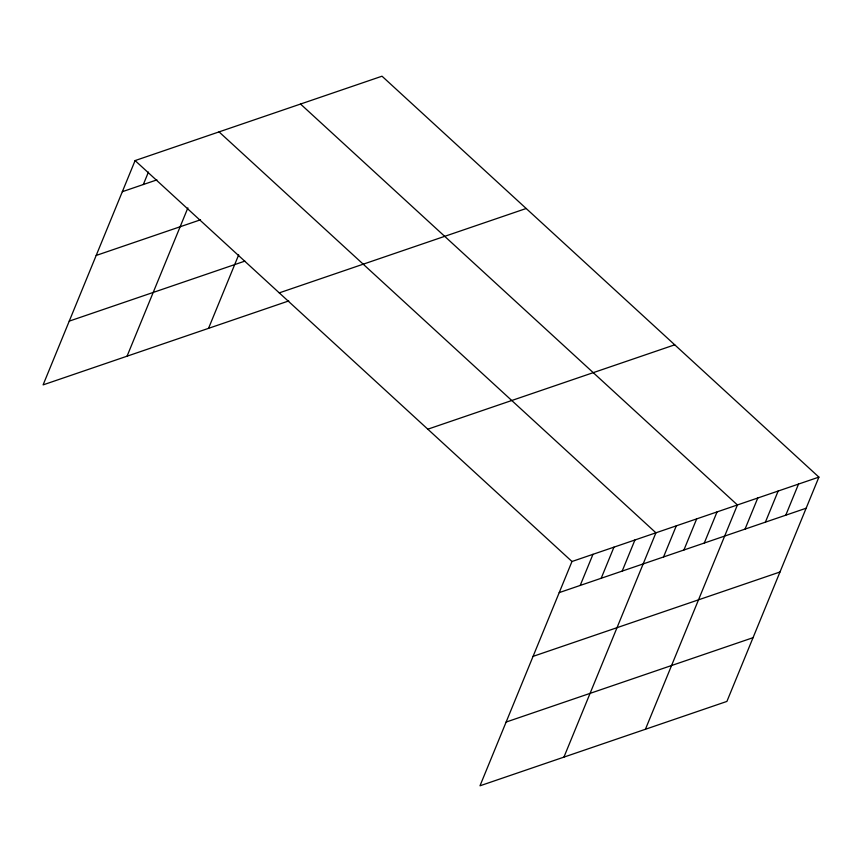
<?xml version="1.0" encoding="UTF-8"?>
<svg xmlns="http://www.w3.org/2000/svg" width="862" height="862" viewBox="0 0 862 862"><rect width="100%" height="100%" fill="white"/><g stroke="black" fill="none" stroke-linecap="round" stroke-linejoin="round"><path stroke-width="1.29" d="M818.9 477.117L571.98 561.496L479.983 785.799L726.903 701.42L818.9 477.117L382.017 76.201L135.097 160.58L43.1 384.883L288.748 300.935M143.318 184.522L148.426 172.077M127.048 356.2L187.884 207.871M208.539 328.347L238.677 254.872M580.201 585.438L592.97 554.32M601.191 578.273L613.959 547.154M622.181 571.097L634.938 539.978M563.931 757.116L655.928 532.802L219.045 131.886M663.535 556.96L676.304 525.842M683.911 549.999L696.679 518.881M704.286 543.038L717.044 511.92M645.422 729.274L737.419 504.96L300.536 104.043M745.027 529.117L757.784 497.999M765.391 522.156L778.16 491.038M785.767 515.196L798.524 484.078M122.329 191.698L156.906 179.878M96.188 255.443L200.512 219.799M69.251 321.127L244.873 261.121M279.266 292.875L526.186 208.496M427.811 429.19L674.731 344.811M559.212 592.614L806.132 508.235M533.072 656.37L779.991 571.991M506.134 722.054L753.054 637.675M135.097 160.58L571.98 561.496"/></g></svg>
